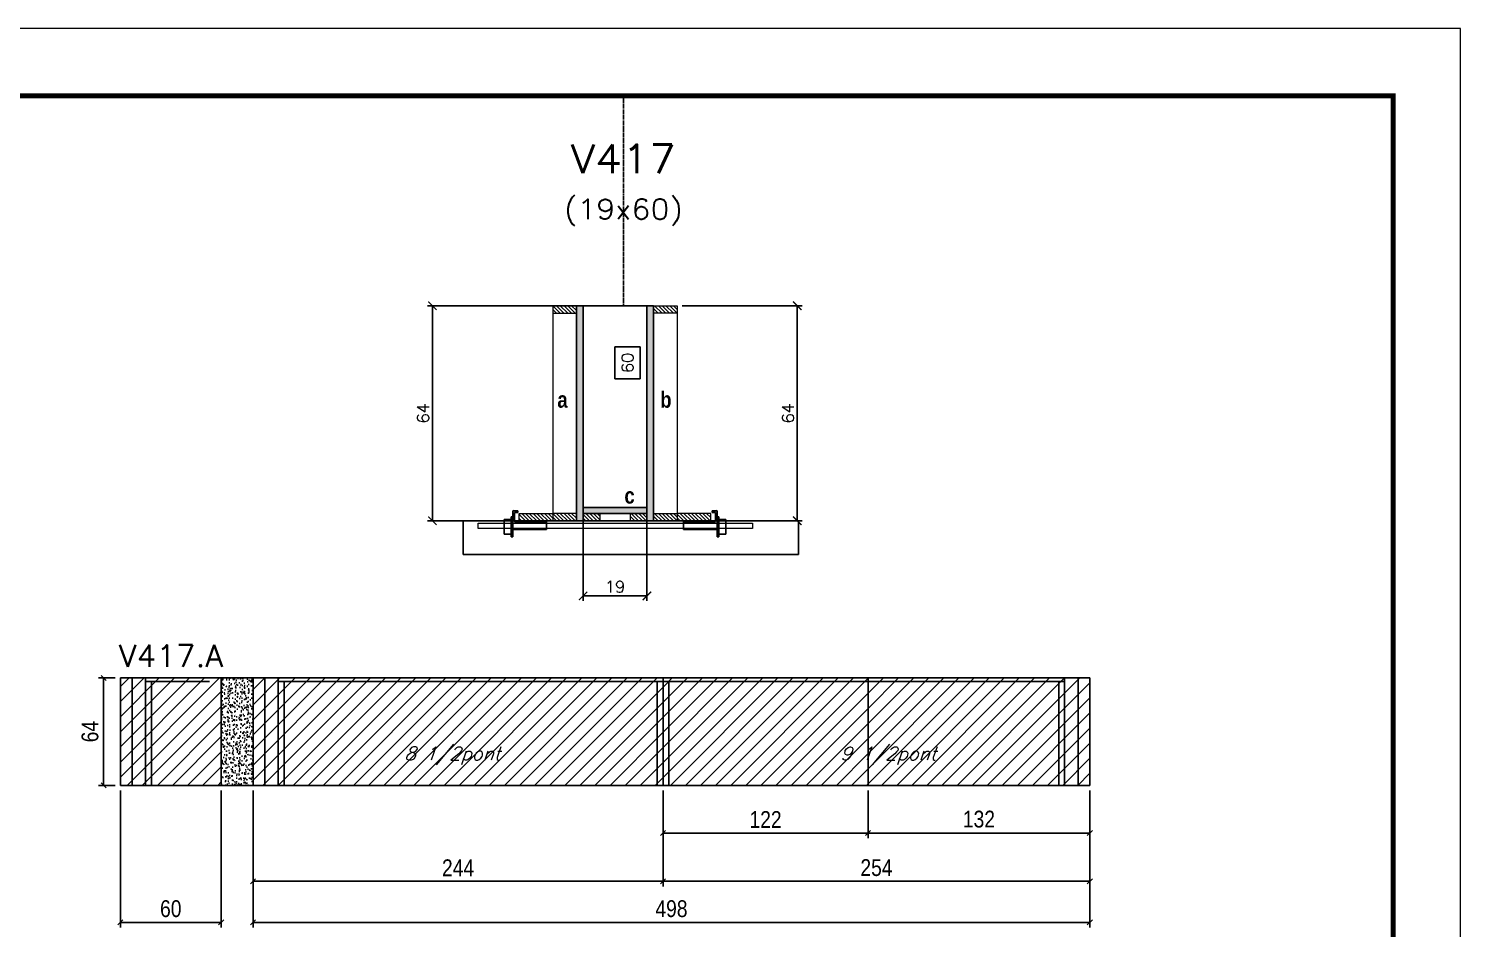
# Model space of a CAD drawing. Extents: x 137137 to 143418, y 10464 to 34486.
# Drawn here: x 139355 to 140207, y 24762 to 25297 of the extents above; entities that cross this region are included whole.
import ezdxf
from ezdxf.enums import TextEntityAlignment as Align

# ---------------------------------------------------------------- set-up
doc = ezdxf.new("R2010")
doc.units = 0
doc.linetypes.add('DASHED', pattern=[0.75, 0.5, -0.25])
doc.linetypes.add('HIDDEN', pattern=[0.375, 0.25, -0.125])
for name, color, linetype in [('barrote', 251, 'Continuous'), ('COTA', 241, 'Continuous'), ('Cota Seção (2x)', 4, 'Continuous'), ('detalhes', 4, 'Continuous'), ('Painéis', 200, 'Continuous'), ('presilha', 1, 'Continuous'), ('Reaproveitamento', 251, 'Continuous'), ('SARR_2.2x7', 40, 'Continuous'), ('SARR_3.5x7', 81, 'Continuous'), ('texto', 7, 'Continuous'), ('Texto de Titulo', 7, 'Continuous'), ('Texto Qtd Sarr', 242, 'Continuous')]:
    doc.layers.add(name, color=color, linetype=linetype)
for name, color, linetype, lineweight in [('CONCRETO', 251, 'Continuous', 25), ('Folhas', 255, 'Continuous', 9), ('Hachura', 251, 'Continuous', 9), ('Madeira', 126, 'Continuous', 18), ('SARRAFO DE PRESSAO', 251, 'DASHED', 9), ('SCO-___-LAJ', 2, 'Continuous', 0), ('Texto Seção', 7, 'Continuous', 15)]:
    doc.layers.add(name, color=color, linetype=linetype, lineweight=lineweight)
doc.styles.add('COTA TECNICA', font='techl___.ttf', dxfattribs={"height": 10})
doc.styles.add('REGUA-120', font='ROMANS.shx', dxfattribs={"height": 15})
doc.styles.add('Romans', font='romans.shx')
doc.styles.add('TECNICA', font='techb___.ttf', dxfattribs={"height": 10})
doc.dimstyles.new('Cota Seção (2x)', dxfattribs={"dimtxt": 7, "dimasz": 5, "dimexe": 3, "dimexo": 3, "dimgap": 2, "dimtad": 3, "dimdec": 1, "dimlfac": 0.5, "dimzin": 12, "dimdsep": 46, "dimtxsty": 'Romans', "dimblk": 'ARCHTICK', "dimcen": 0, "dimclrd": 4, "dimclre": 4, "dimclrt": 1, "dimadec": 1, "dimazin": 3, "dimtfac": 1, "dimtdec": 1, "dimtmove": 0, "dimatfit": 3, "dimldrblk": 'OBLIQUE', "dimfxl": 1, "dimtolj": 1, "dimtzin": 12, "dimarcsym": 0})
doc.dimstyles.new('Cota Seção interna', dxfattribs={"dimtxt": 7, "dimasz": 6, "dimexe": 0.18, "dimexo": 2, "dimgap": -4, "dimtad": 3, "dimdec": 1, "dimlfac": 0.5, "dimzin": 12, "dimdsep": 46, "dimtxsty": 'Romans', "dimblk": 'ARCHTICK', "dimcen": 0.09, "dimse1": 1, "dimse2": 1, "dimsd1": 1, "dimsd2": 1, "dimclrd": 180, "dimclre": 5, "dimclrt": 1, "dimadec": 0, "dimazin": 3, "dimtfac": 1, "dimtdec": 1, "dimtofl": 0, "dimtmove": 0, "dimatfit": 3, "dimldrblk": 'ARCHTICK', "dimfxl": 1, "dimtolj": 1, "dimtzin": 0, "dimarcsym": 0})
doc.dimstyles.new('PAINEL', dxfattribs={"dimtxt": 10, "dimasz": 3, "dimexe": 3, "dimexo": 3, "dimgap": 3, "dimtad": 1, "dimdec": 1, "dimzin": 12, "dimdsep": 46, "dimtxsty": 'COTA TECNICA', "dimblk1": 'OBLIQUE', "dimblk2": 'OBLIQUE', "dimsah": 1, "dimcen": 0.9, "dimclrd": 4, "dimclre": 4, "dimclrt": 240, "dimadec": 1, "dimazin": 3, "dimtfac": 1, "dimtdec": 1, "dimtmove": 0, "dimatfit": 3, "dimfxl": 1, "dimtolj": 1, "dimtzin": 12, "dimarcsym": 0})
pattern_1 = [(315, (162641.7838, 16774.5315), (1.12253202, 1.12253202), [])]
pattern_2 = [(315, (162641.7838, 16700.9315), (1.12253202, 1.12253202), [])]
pattern_3 = [(45, (1475.184, -6891.4506), (-4.49012806, 4.49012806), [])]

# ---------------------------------------------------------------- blocks, each defined once
blk = doc.blocks.new('9999999999')
at = {"layer": 'Folhas'}
blk.add_lwpolyline([(98138.98, 34190.21), (99623.98, 34190.21), (99623.98, 35240.21), (98138.98, 35240.21)], close=True, dxfattribs=at)
at = {"layer": 'Folhas', "color": 30, "const_width": 3}
blk.add_lwpolyline([(98213.98, 34230.21), (99583.98, 34230.21), (99583.98, 35200.21), (98213.98, 35200.21)], close=True, dxfattribs=at)
blk = doc.blocks.new('_Oblique')
at = {"color": 0, "linetype": 'ByBlock', "lineweight": -2}
blk.add_line((-0.5, -0.5), (0.5, 0.5), dxfattribs=at)
blk = doc.blocks.new('*D826')
at = {"layer": 'COTA', "color": 4, "linetype": 'ByBlock', "lineweight": -2, "transparency": 16777216}
for p, q in [((139406.77, 24910.68), (139396.84, 24910.68)), ((139399.84, 24910.68), (139399.84, 24846.68)), ((139406.77, 24846.68), (139396.84, 24846.68))]:
    blk.add_line(p, q, dxfattribs=at)
at = {"layer": 'Defpoints', "color": 0, "linetype": 'ByBlock', "transparency": 16777216}
for p in [(139409.77, 24910.68), (139399.84, 24846.68), (139409.77, 24846.68)]:
    blk.add_point(p, dxfattribs=at)
at = {"layer": 'COTA', "color": 4, "linetype": 'ByBlock', "lineweight": -2, "transparency": 16777216, "xscale": 3, "yscale": 3, "zscale": 3}
for p, rotation in [((139399.84, 24910.68), 90), ((139399.84, 24846.68), 270)]:
    blk.add_blockref('_Oblique', p, dxfattribs=dict(at, rotation=rotation))
at = {"layer": 'COTA', "color": 240, "linetype": 'ByBlock', "transparency": 16777216, "insert": (139391.74, 24878.68), "char_height": 10, "attachment_point": 5, "rotation": 90, "style": 'COTA TECNICA'}
blk.add_mtext('\\A1;64', dxfattribs=at)
blk = doc.blocks.new('*D827')
at = {"layer": 'COTA', "color": 4, "linetype": 'ByBlock', "lineweight": -2, "transparency": 16777216}
for p, q in [((139409.77, 24843.68), (139409.77, 24762.11)), ((139469.77, 24843.68), (139469.77, 24762.11)), ((139409.77, 24765.11), (139469.77, 24765.11))]:
    blk.add_line(p, q, dxfattribs=at)
at = {"layer": 'Defpoints', "color": 0, "linetype": 'ByBlock', "transparency": 16777216}
for p in [(139409.77, 24846.68), (139469.77, 24846.68), (139469.77, 24765.11)]:
    blk.add_point(p, dxfattribs=at)
at = {"layer": 'COTA', "color": 4, "linetype": 'ByBlock', "lineweight": -2, "transparency": 16777216, "xscale": 3, "yscale": 3, "zscale": 3, "rotation": 180}
blk.add_blockref('_Oblique', (139409.77, 24765.11), dxfattribs=at)
at = {"layer": 'COTA', "color": 4, "linetype": 'ByBlock', "lineweight": -2, "transparency": 16777216, "xscale": 3, "yscale": 3, "zscale": 3}
blk.add_blockref('_Oblique', (139469.77, 24765.11), dxfattribs=at)
at = {"layer": 'COTA', "color": 240, "linetype": 'ByBlock', "transparency": 16777216, "insert": (139439.77, 24773.22), "char_height": 10, "attachment_point": 5, "style": 'COTA TECNICA'}
blk.add_mtext('\\A1;60', dxfattribs=at)
blk = doc.blocks.new('*D796')
at = {"layer": 'COTA', "color": 4, "linetype": 'ByBlock', "lineweight": -2, "transparency": 16777216}
for p, q in [((139488.77, 24843.68), (139488.77, 24786.55)), ((139732.77, 24843.68), (139732.77, 24786.55)), ((139488.77, 24789.55), (139732.77, 24789.55))]:
    blk.add_line(p, q, dxfattribs=at)
at = {"layer": 'Defpoints', "color": 0, "linetype": 'ByBlock', "transparency": 16777216}
for p in [(139488.77, 24846.68), (139732.77, 24846.68), (139732.77, 24789.55)]:
    blk.add_point(p, dxfattribs=at)
at = {"layer": 'COTA', "color": 4, "linetype": 'ByBlock', "lineweight": -2, "transparency": 16777216, "xscale": 3, "yscale": 3, "zscale": 3, "rotation": 180}
blk.add_blockref('_Oblique', (139488.77, 24789.55), dxfattribs=at)
at = {"layer": 'COTA', "color": 4, "linetype": 'ByBlock', "lineweight": -2, "transparency": 16777216, "xscale": 3, "yscale": 3, "zscale": 3}
blk.add_blockref('_Oblique', (139732.77, 24789.55), dxfattribs=at)
at = {"layer": 'COTA', "color": 240, "linetype": 'ByBlock', "transparency": 16777216, "insert": (139610.77, 24797.62), "char_height": 10, "attachment_point": 5, "style": 'COTA TECNICA'}
blk.add_mtext('\\A1;244', dxfattribs=at)
blk = doc.blocks.new('*D797')
at = {"layer": 'COTA', "color": 4, "linetype": 'ByBlock', "lineweight": -2, "transparency": 16777216}
for p, q in [((139732.77, 24843.68), (139732.77, 24786.55)), ((139986.77, 24843.68), (139986.77, 24786.55)), ((139986.77, 24789.55), (139732.77, 24789.55))]:
    blk.add_line(p, q, dxfattribs=at)
at = {"layer": 'Defpoints', "color": 0, "linetype": 'ByBlock', "transparency": 16777216}
for p in [(139732.77, 24846.68), (139986.77, 24846.68), (139732.77, 24789.55)]:
    blk.add_point(p, dxfattribs=at)
at = {"layer": 'COTA', "color": 4, "linetype": 'ByBlock', "lineweight": -2, "transparency": 16777216, "xscale": 3, "yscale": 3, "zscale": 3, "rotation": 180}
blk.add_blockref('_Oblique', (139732.77, 24789.55), dxfattribs=at)
at = {"layer": 'COTA', "color": 4, "linetype": 'ByBlock', "lineweight": -2, "transparency": 16777216, "xscale": 3, "yscale": 3, "zscale": 3}
blk.add_blockref('_Oblique', (139986.77, 24789.55), dxfattribs=at)
at = {"layer": 'COTA', "color": 240, "linetype": 'ByBlock', "transparency": 16777216, "insert": (139859.77, 24797.66), "char_height": 10, "attachment_point": 5, "style": 'COTA TECNICA'}
blk.add_mtext('\\A1;254', dxfattribs=at)
blk = doc.blocks.new('*D798')
at = {"layer": 'COTA', "color": 4, "linetype": 'ByBlock', "lineweight": -2, "transparency": 16777216}
for p, q in [((139854.77, 24843.68), (139854.77, 24815.32)), ((139986.77, 24843.68), (139986.77, 24815.32)), ((139986.77, 24818.32), (139854.77, 24818.32))]:
    blk.add_line(p, q, dxfattribs=at)
at = {"layer": 'Defpoints', "color": 0, "linetype": 'ByBlock', "transparency": 16777216}
for p in [(139854.77, 24846.68), (139986.77, 24846.68), (139854.77, 24818.32)]:
    blk.add_point(p, dxfattribs=at)
at = {"layer": 'COTA', "color": 4, "linetype": 'ByBlock', "lineweight": -2, "transparency": 16777216, "xscale": 3, "yscale": 3, "zscale": 3, "rotation": 180}
blk.add_blockref('_Oblique', (139854.77, 24818.32), dxfattribs=at)
at = {"layer": 'COTA', "color": 4, "linetype": 'ByBlock', "lineweight": -2, "transparency": 16777216, "xscale": 3, "yscale": 3, "zscale": 3}
blk.add_blockref('_Oblique', (139986.77, 24818.32), dxfattribs=at)
at = {"layer": 'COTA', "color": 240, "linetype": 'ByBlock', "transparency": 16777216, "insert": (139920.77, 24826.53), "char_height": 10, "attachment_point": 5, "style": 'COTA TECNICA'}
blk.add_mtext('\\A1;132', dxfattribs=at)
blk = doc.blocks.new('*D799')
at = {"layer": 'COTA', "color": 4, "linetype": 'ByBlock', "lineweight": -2, "transparency": 16777216}
for p, q in [((139732.77, 24843.68), (139732.77, 24815.32)), ((139854.77, 24843.68), (139854.77, 24815.32)), ((139854.77, 24818.32), (139732.77, 24818.32))]:
    blk.add_line(p, q, dxfattribs=at)
at = {"layer": 'Defpoints', "color": 0, "linetype": 'ByBlock', "transparency": 16777216}
for p in [(139732.77, 24846.68), (139854.77, 24846.68), (139732.77, 24818.32)]:
    blk.add_point(p, dxfattribs=at)
at = {"layer": 'COTA', "color": 4, "linetype": 'ByBlock', "lineweight": -2, "transparency": 16777216, "xscale": 3, "yscale": 3, "zscale": 3, "rotation": 180}
blk.add_blockref('_Oblique', (139732.77, 24818.32), dxfattribs=at)
at = {"layer": 'COTA', "color": 4, "linetype": 'ByBlock', "lineweight": -2, "transparency": 16777216, "xscale": 3, "yscale": 3, "zscale": 3}
blk.add_blockref('_Oblique', (139854.77, 24818.32), dxfattribs=at)
at = {"layer": 'COTA', "color": 240, "linetype": 'ByBlock', "transparency": 16777216, "insert": (139793.77, 24826.37), "char_height": 10, "attachment_point": 5, "style": 'COTA TECNICA'}
blk.add_mtext('\\A1;122', dxfattribs=at)
blk = doc.blocks.new('_ArchTick')
at = {"color": 0, "linetype": 'ByBlock', "const_width": 0.15}
blk.add_lwpolyline([(-0.5, -0.5), (0.5, 0.5)], dxfattribs=at)
blk = doc.blocks.new('*D800')
at = {"layer": 'COTA', "color": 4, "lineweight": -2, "transparency": 16777216}
for p, q in [((139682.16, 25132.18), (139592.51, 25132.18)), ((139595.51, 25004.18), (139595.51, 25132.18)), ((139644.16, 25004.18), (139592.51, 25004.18))]:
    blk.add_line(p, q, dxfattribs=at)
at = {"layer": 'Defpoints', "color": 0, "transparency": 16777216}
for p in [(139595.51, 25132.18), (139685.16, 25132.18), (139647.16, 25004.18)]:
    blk.add_point(p, dxfattribs=at)
at = {"layer": 'COTA', "color": 4, "lineweight": -2, "transparency": 16777216, "xscale": 5, "yscale": 5, "zscale": 5}
for p, rotation in [((139595.51, 25132.18), 90), ((139595.51, 25004.18), 270)]:
    blk.add_blockref('_ArchTick', p, dxfattribs=dict(at, rotation=rotation))
at = {"layer": 'COTA', "color": 1, "transparency": 16777216, "insert": (139590.01, 25068.18), "char_height": 7, "attachment_point": 5, "rotation": 90, "style": 'Romans'}
blk.add_mtext('\\A1;64', dxfattribs=at)
blk = doc.blocks.new('*D801')
at = {"layer": 'COTA', "color": 4, "lineweight": -2, "transparency": 16777216}
for p, q in [((139744.15, 25132.18), (139815.64, 25132.18)), ((139812.64, 25004.18), (139812.64, 25132.18)), ((139764.16, 25004.18), (139815.64, 25004.18))]:
    blk.add_line(p, q, dxfattribs=at)
at = {"layer": 'Defpoints', "color": 0, "transparency": 16777216}
for p in [(139741.15, 25132.18), (139812.64, 25132.18), (139761.16, 25004.18)]:
    blk.add_point(p, dxfattribs=at)
at = {"layer": 'COTA', "color": 4, "lineweight": -2, "transparency": 16777216, "xscale": 5, "yscale": 5, "zscale": 5}
for p, rotation in [((139812.64, 25132.18), 90), ((139812.64, 25004.18), 270)]:
    blk.add_blockref('_ArchTick', p, dxfattribs=dict(at, rotation=rotation))
at = {"layer": 'COTA', "color": 1, "transparency": 16777216, "insert": (139807.14, 25068.18), "char_height": 7, "attachment_point": 5, "rotation": 90, "style": 'Romans'}
blk.add_mtext('\\A1;64', dxfattribs=at)
blk = doc.blocks.new('*D802')
at = {"layer": 'Cota Seção (2x)', "color": 180, "lineweight": -2, "transparency": 16777216}
for p, q in [((139719.16, 25107.68), (139704.16, 25107.68)), ((139704.16, 25107.68), (139704.16, 25088.68)), ((139719.16, 25088.68), (139719.16, 25107.68)), ((139704.16, 25088.68), (139719.16, 25088.68))]:
    blk.add_line(p, q, dxfattribs=at)
at = {"layer": 'Defpoints', "color": 0, "transparency": 16777216}
for p in [(139723.15, 25132.18), (139723.16, 25132.18), (139723.16, 25012.18)]:
    blk.add_point(p, dxfattribs=at)
at = {"layer": 'Cota Seção (2x)', "color": 1, "transparency": 16777216, "insert": (139711.66, 25098.18), "char_height": 7, "attachment_point": 5, "rotation": 90, "style": 'Romans'}
blk.add_mtext('\\A1;60', dxfattribs=at)
blk = doc.blocks.new('titulo1')
at = {"layer": 'Defpoints', "color": 252, "linetype": 'HIDDEN', "ltscale": 2}
blk.add_line((0, 0), (0, 125), dxfattribs=at)
at = {"layer": 'Defpoints', "style": 'Romans', "oblique": 15}
blk.add_attdef('FOLHA', text='', height=10, dxfattribs=at).set_placement((0, 15.58), align=Align.MIDDLE_CENTER)
at = {"layer": 'Texto Qtd Sarr', "color": 3, "style": 'Romans', "oblique": 15}
for tag, height, p in [('TITULO', 17, (0, 71.45)), ('SEÇÃO', 12, (0, 41.55))]:
    blk.add_attdef(tag, text='', height=height, dxfattribs=at).set_placement(p, align=Align.MIDDLE_CENTER)
blk = doc.blocks.new('PRESILHA METÁLICA 1')
at = {"layer": 'presilha'}
for p, q in [((0, 13), (6, 13)), ((0, 13), (0, 0)), ((6, 15.5), (7.5, 15.5)), ((6, -2.5), (6, 15.5)), ((6, 13), (6, 0)), ((7.5, 10.6), (7.5, 19.9)), ((7.5, 15.5), (7.5, -2.5)), ((12, 21), (8.6, 21)), ((9, 11.6), (9, 18.9)), ((12, 19.5), (9.6, 19.5)), ((12, 21), (12, 19.5)), ((6, 0), (0, 0)), ((37.5, 4.1), (7.5, 4.1)), ((37.5, 11), (9.6, 11)), ((37.5, 11), (37.5, 4.1)), ((7.5, -2.5), (6, -2.5))]:
    blk.add_line(p, q, dxfattribs=at)
for centre, radius, start, end in [((8.6, 19.9), 1.14, 90, 180), ((9.6, 18.9), 0.57, 90, 180), ((9.6, 11.6), 0.57, 180, 270)]:
    blk.add_arc(centre, radius, start, end, dxfattribs=at)
blk = doc.blocks.new('*D803')
at = {"layer": 'COTA', "color": 4, "lineweight": -2, "transparency": 16777216}
for p, q in [((139685.16, 25005.58), (139685.16, 24956.45)), ((139723.16, 25005.58), (139723.16, 24956.45)), ((139685.16, 24959.45), (139723.16, 24959.45))]:
    blk.add_line(p, q, dxfattribs=at)
at = {"layer": 'Defpoints', "color": 0, "transparency": 16777216}
for p in [(139685.16, 25008.58), (139723.16, 25008.58), (139723.16, 24959.45)]:
    blk.add_point(p, dxfattribs=at)
at = {"layer": 'COTA', "color": 4, "lineweight": -2, "transparency": 16777216, "xscale": 5, "yscale": 5, "zscale": 5, "rotation": 180}
blk.add_blockref('_ArchTick', (139685.16, 24959.45), dxfattribs=at)
at = {"layer": 'COTA', "color": 4, "lineweight": -2, "transparency": 16777216, "xscale": 5, "yscale": 5, "zscale": 5}
blk.add_blockref('_ArchTick', (139723.16, 24959.45), dxfattribs=at)
at = {"layer": 'COTA', "color": 1, "transparency": 16777216, "insert": (139704.16, 24964.95), "char_height": 7, "attachment_point": 5, "style": 'Romans'}
blk.add_mtext('\\A1;19', dxfattribs=at)
blk = doc.blocks.new('*D829')
at = {"layer": 'COTA', "color": 4, "lineweight": -2, "ltscale": 25, "transparency": 16777216}
for p, q in [((139488.77, 24843.68), (139488.77, 24762.11)), ((139986.77, 24843.68), (139986.77, 24762.11)), ((139488.77, 24765.11), (139986.77, 24765.11))]:
    blk.add_line(p, q, dxfattribs=at)
at = {"layer": 'Defpoints', "color": 0, "ltscale": 25, "transparency": 16777216}
for p in [(139488.77, 24846.68), (139986.77, 24846.68), (139986.77, 24765.11)]:
    blk.add_point(p, dxfattribs=at)
at = {"layer": 'COTA', "color": 4, "lineweight": -2, "ltscale": 25, "transparency": 16777216, "xscale": 3, "yscale": 3, "zscale": 3, "rotation": 180}
blk.add_blockref('_Oblique', (139488.77, 24765.11), dxfattribs=at)
at = {"layer": 'COTA', "color": 4, "lineweight": -2, "ltscale": 25, "transparency": 16777216, "xscale": 3, "yscale": 3, "zscale": 3}
blk.add_blockref('_Oblique', (139986.77, 24765.11), dxfattribs=at)
at = {"layer": 'COTA', "color": 240, "ltscale": 25, "transparency": 16777216, "insert": (139737.77, 24773.22), "char_height": 10, "attachment_point": 5, "style": 'COTA TECNICA'}
blk.add_mtext('\\A1;498', dxfattribs=at)

msp = doc.modelspace()

# ---------------------------------------------------------------- hatches: boundary and pattern name
at = {"layer": 'COTA', "linetype": 'ByBlock'}
h = msp.add_hatch(dxfattribs=at)
h.set_pattern_fill('AR-CONC', color=256, scale=0.03)
h.set_pattern_definition([(50, (5847.9277, -6442.2922), (5.46554007, -0.47817257), [0.5715, -6.2865]), (355, (5847.9277, -6442.292), (-1.05730264, 5.73170536), [0.4572, -5.02921753]), (100.4514447, (5848.383, -6442.332), (4.40823741, 5.25353256), [0.48570026, -5.34270734]), (46.1842, (5847.928, -6440.768), (8.13237123, -1.26126984), [0.85725, -9.42975]), (96.6355576, (5848.605, -6440.873), (7.122124, 7.42278374), [0.7285507, -8.01406824]), (351.184151, (5847.928, -6440.768), (7.122124, 7.42278374), [0.685799, -7.54379196]), (21, (5848.6897, -6441.1492), (4.54843174, -3.06795595), [0.5715, -6.2865]), (326, (5848.6897, -6441.149), (1.85406085, 5.52563898), [0.4572, -5.0292]), (71.451445, (5849.0687, -6441.405), (6.40249258, 2.45768307), [0.48570026, -5.34269813]), (37.5, (5847.9277, -6442.2922), (0.092658098, 2.536651166), [0, -4.96824, 0, -5.1054, 0, -5.04825]), (7.5, (5847.9277, -6442.2922), (2.004589875, 3.005417245), [0, -2.91084, 0, -4.85394, 0, -1.92405]), (327.5, (5846.2284, -6442.2922), (4.067717855, -0.17186232), [0, -1.905, 0, -5.9436, 0, -7.8867]), (317.5, (5845.4664, -6442.2922), (4.44387544, 0.76279473), [0, -2.4765, 0, -3.94716, 0, -5.6007])])
h.paths.add_polyline_path([(139488.77, 24910.68), (139469.77, 24910.68), (139469.77, 24846.68), (139488.77, 24846.68)])
at = {"layer": 'Hachura'}
h = msp.add_hatch(dxfattribs=at)
h.set_pattern_fill('ANSI31', color=256, scale=0.5, angle=270, style=0)
h.set_pattern_definition([(315, (162641.7838, 16824.5315), (1.12253202, 1.12253202), [])])
h.paths.add_polyline_path([(139681.16, 25127.78), (139681.16, 25132.18), (139667.16, 25132.18), (139667.16, 25127.78)])
h = msp.add_hatch(color=256, dxfattribs=at)
h.dxf.hatch_style = 1
h.paths.add_polyline_path([(139681.16, 25132.18), (139685.16, 25132.18), (139685.16, 25004.18), (139681.16, 25004.18)])
h = msp.add_hatch(color=256, dxfattribs=at)
h.dxf.hatch_style = 1
h.paths.add_polyline_path([(139727.15, 25132.18), (139723.15, 25132.18), (139723.16, 25004.18), (139727.16, 25004.18)])
h = msp.add_hatch(dxfattribs=at)
h.set_pattern_fill('ANSI31', color=256, scale=0.5, angle=270, style=0)
h.set_pattern_definition([(315, (162641.7934, 16824.5315), (1.12253202, 1.12253202), [])])
h.paths.add_polyline_path([(139727.15, 25127.78), (139727.15, 25132.18), (139741.15, 25132.18), (139741.15, 25127.78)])
h = msp.add_hatch(color=256, dxfattribs=at)
h.dxf.hatch_style = 1
h.paths.add_polyline_path([(139685.16, 25008.58), (139685.16, 25012.18), (139723.16, 25012.18), (139723.16, 25008.58)])
h = msp.add_hatch(dxfattribs=at)
h.set_pattern_fill('ANSI31', color=256, scale=0.5, angle=270, style=0)
h.set_pattern_definition(pattern_1)
h.paths.add_polyline_path([(139647.16, 25004.18), (139647.16, 25008.58), (139667.16, 25008.58), (139667.16, 25004.18)])
h = msp.add_hatch(dxfattribs=at)
h.set_pattern_fill('ANSI31', color=256, scale=0.5, angle=270, style=0)
h.set_pattern_definition(pattern_2)
h.paths.add_polyline_path([(139681.16, 25004.18), (139681.16, 25008.58), (139667.16, 25008.58), (139667.16, 25004.18)])
h = msp.add_hatch(dxfattribs=at)
h.set_pattern_fill('ANSI31', color=256, scale=0.5, angle=270, style=0)
h.set_pattern_definition(pattern_1)
h.paths.add_polyline_path([(139685.16, 25004.18), (139685.16, 25008.58), (139695.16, 25008.58), (139695.16, 25004.18)])
h = msp.add_hatch(dxfattribs=at)
h.set_pattern_fill('ANSI31', color=256, scale=0.5, angle=270, style=0)
h.set_pattern_definition(pattern_1)
h.paths.add_polyline_path([(139723.16, 25004.18), (139723.16, 25008.58), (139713.16, 25008.58), (139713.16, 25004.18)])
h = msp.add_hatch(dxfattribs=at)
h.set_pattern_fill('ANSI31', color=256, scale=0.5, angle=270, style=0)
h.set_pattern_definition(pattern_2)
h.paths.add_polyline_path([(139727.16, 25004.18), (139727.16, 25008.58), (139741.16, 25008.58), (139741.16, 25004.18)])
h = msp.add_hatch(dxfattribs=at)
h.set_pattern_fill('ANSI31', color=256, scale=0.5, angle=270, style=0)
h.set_pattern_definition(pattern_1)
h.paths.add_polyline_path([(139761.16, 25004.18), (139761.16, 25008.58), (139741.16, 25008.58), (139741.16, 25004.18)])
at = {"layer": 'Reaproveitamento', "linetype": 'ByBlock'}
h = msp.add_hatch(dxfattribs=at)
h.set_pattern_fill('ANSI31', color=256, scale=2)
h.set_pattern_definition(pattern_3)
h.paths.add_polyline_path([(139409.77, 24910.68), (139409.77, 24846.68), (139453.77, 24846.68), (139453.77, 24846.68), (139469.77, 24846.68), (139469.77, 24910.68)])
h = msp.add_hatch(dxfattribs=at)
h.set_pattern_fill('ANSI31', color=256, scale=2)
h.set_pattern_definition(pattern_3)
h.paths.add_polyline_path([(139732.77, 24910.68), (139488.77, 24910.68), (139488.77, 24846.68), (139633.77, 24846.68), (139732.77, 24846.68)])
h.paths.add_polyline_path([(139570.94, 24856.35), (139638.56, 24856.35), (139644.06, 24872.32), (139576.44, 24872.32)], flags=24)
h = msp.add_hatch(dxfattribs=at)
h.set_pattern_fill('ANSI31', color=256, scale=2)
h.set_pattern_definition(pattern_3)
h.paths.add_polyline_path([(139854.77, 24910.68), (139732.77, 24910.68), (139732.77, 24846.68), (139854.77, 24846.68)])
h = msp.add_hatch(dxfattribs=at)
h.set_pattern_fill('ANSI31', color=256, scale=2)
h.set_pattern_definition(pattern_3)
h.paths.add_polyline_path([(139986.77, 24910.68), (139854.77, 24910.68), (139854.77, 24846.68), (139986.77, 24846.68)])

# ---------------------------------------------------------------- linework, layer by layer
at = {"layer": 'barrote'}
msp.add_lwpolyline([(139613.71, 24984.18), (139813.29, 24984.18), (139813.29, 25004.18), (139613.71, 25004.18)], close=True, dxfattribs=at)
at = {"layer": 'CONCRETO'}
msp.add_lwpolyline([(139685.16, 25132.18), (139685.16, 25132.18), (139685.16, 25132.18), (139685.16, 25132.18), (139723.16, 25132.18), (139723.16, 25132.18), (139723.16, 25132.18), (139723.16, 25012.18), (139685.16, 25012.18), (139685.16, 25132.18)], close=True, dxfattribs=at)
at = {"layer": 'COTA', "linetype": 'ByBlock'}
for p, q in [((139488.77, 24910.68), (139469.77, 24910.68)), ((139488.77, 24846.68), (139469.77, 24846.68))]:
    msp.add_line(p, q, dxfattribs=at)
at = {"layer": 'Madeira'}
for points in [[(139681.16, 25127.78), (139681.16, 25132.18), (139667.16, 25132.18), (139667.16, 25127.78)], [(139681.16, 25132.18), (139667.16, 25132.18), (139667.16, 25004.18), (139681.16, 25004.18)], [(139727.15, 25127.78), (139727.15, 25132.18), (139741.15, 25132.18), (139741.15, 25127.78)], [(139727.15, 25132.18), (139741.15, 25132.18), (139741.16, 25004.18), (139727.16, 25004.18)], [(139647.16, 25004.18), (139647.16, 25008.58), (139667.16, 25008.58), (139667.16, 25004.18)], [(139681.16, 25004.18), (139681.16, 25008.58), (139667.16, 25008.58), (139667.16, 25004.18)], [(139685.16, 25004.18), (139685.16, 25008.58), (139695.16, 25008.58), (139695.16, 25004.18)], [(139723.16, 25004.18), (139723.16, 25008.58), (139713.16, 25008.58), (139713.16, 25004.18)], [(139727.16, 25004.18), (139727.16, 25008.58), (139741.16, 25008.58), (139741.16, 25004.18)], [(139761.16, 25004.18), (139761.16, 25008.58), (139741.16, 25008.58), (139741.16, 25004.18)]]:
    msp.add_lwpolyline(points, close=True, dxfattribs=at)
at = {"layer": 'Painéis', "linetype": 'ByBlock'}
for p, q in [((139409.77, 24910.68), (139409.77, 24846.68)), ((139469.77, 24910.68), (139409.77, 24910.68)), ((139469.77, 24910.68), (139469.77, 24846.68)), ((139986.77, 24910.68), (139488.77, 24910.68)), ((139488.77, 24910.68), (139488.77, 24846.68)), ((139732.77, 24846.68), (139732.77, 24910.68)), ((139732.77, 24910.68), (139732.77, 24846.68)), ((139854.77, 24910.68), (139854.77, 24846.68)), ((139986.77, 24910.68), (139986.77, 24846.68)), ((139986.77, 24910.68), (139986.77, 24846.68)), ((139478.2, 24888.68), (139478.05, 24888.68)), ((139453.77, 24846.68), (139409.77, 24846.68)), ((139453.77, 24846.68), (139469.77, 24846.68)), ((139453.77, 24846.68), (139453.77, 24846.68)), ((139488.77, 24846.68), (139986.77, 24846.68))]:
    msp.add_line(p, q, dxfattribs=at)
at = {"layer": 'Painéis'}
for points in [[(139681.16, 25132.18), (139685.16, 25132.18), (139685.16, 25004.18), (139681.16, 25004.18)], [(139727.15, 25132.18), (139723.15, 25132.18), (139723.16, 25004.18), (139727.16, 25004.18)], [(139685.16, 25008.58), (139685.16, 25012.18), (139723.16, 25012.18), (139723.16, 25008.58)]]:
    msp.add_lwpolyline(points, close=True, dxfattribs=at)
at = {"layer": 'SARR_2.2x7', "linetype": 'Continuous'}
for p, q in [((139416.77, 24910.68), (139416.77, 24846.68)), ((139462.77, 24908.48), (139424.77, 24908.48)), ((139495.77, 24910.68), (139495.77, 24846.68)), ((139732.77, 24908.48), (139503.77, 24908.48)), ((139971.77, 24908.48), (139732.77, 24908.48)), ((139979.77, 24910.68), (139979.77, 24846.68)), ((139446.77, 24846.68), (139453.77, 24846.68)), ((139446.77, 24846.68), (139446.77, 24846.68))]:
    msp.add_line(p, q, dxfattribs=at)
at = {"layer": 'SARR_3.5x7'}
for p, q in [((139424.77, 24910.68), (139424.77, 24846.68)), ((139428.27, 24908.48), (139428.27, 24846.68)), ((139503.77, 24910.68), (139503.77, 24846.68)), ((139507.27, 24908.48), (139507.27, 24846.68)), ((139729.27, 24908.48), (139729.27, 24846.68)), ((139736.27, 24908.48), (139736.27, 24846.68)), ((139968.27, 24908.48), (139968.27, 24846.68)), ((139971.77, 24910.68), (139971.77, 24846.68))]:
    msp.add_line(p, q, dxfattribs=at)
at = {"layer": 'SCO-___-LAJ', "color": 1}
msp.add_lwpolyline([(139622.71, 25002.84), (139785.97, 25002.84), (139785.97, 24999.64), (139622.71, 24999.64)], close=True, dxfattribs=at)

# ---------------------------------------------------------------- block references
at = {"layer": 'presilha', "yscale": 0.6666666666666666, "zscale": 0.6666666666666666}
for p, xscale in [((139638.3, 24996.21), 0.6666666666666666), ((139770.03, 24996.21), -0.6666666666666666)]:
    msp.add_blockref('PRESILHA METÁLICA 1', p, dxfattribs=dict(at, xscale=xscale))
at = {"layer": 'SARRAFO DE PRESSAO', "color": 6, "linetype": 'ByBlock'}
msp.add_blockref('9999999999', (40583.31, -9943.03), dxfattribs=at)
at = {"layer": 'Texto Seção'}
ref = msp.add_blockref('titulo1', (139709.16, 25132.18), dxfattribs=at)
ref.add_attrib('TITULO', 'V417', dxfattribs={"layer": 'Texto de Titulo', "color": 7, "height": 17, "style": 'Romans', "width": 1.1}).set_placement((139709.16, 25219.68), align=Align.MIDDLE_CENTER)
ref.add_attrib('SEÇÃO', '(19x60)', dxfattribs={"layer": 'Texto de Titulo', "color": 7, "height": 12, "style": 'Romans', "width": 1.1}).set_placement((139709.16, 25189.68), align=Align.MIDDLE_CENTER)

# ---------------------------------------------------------------- texts
at = {"layer": 'detalhes', "style": 'TECNICA'}
for s, p in [('a', (139669.86, 25071.51)), ('b', (139731.1, 25071.5)), ('c', (139709.76, 25014.41))]:
    msp.add_text(s, height=9.6, dxfattribs=at).set_placement(p)
at = {"layer": 'texto', "color": 2, "char_height": 8, "attachment_point": 5, "style": 'Romans'}
for s, insert in [('{\\Q19;\\C256;8 1/2pont}', (139607.31, 24864.33)), ('{\\Q19;\\C256;9 1/2pont}', (139866.83, 24864.33))]:
    msp.add_mtext(s, dxfattribs=dict(at, insert=insert))
at = {"layer": 'Texto Seção', "style": 'REGUA-120', "width": 1.05}
msp.add_text('V417.A', height=13, dxfattribs=at).set_placement((139408.91, 24917.3))

# ---------------------------------------------------------------- dimensions: what is measured, and where the dimension line sits
at = {"layer": 'COTA'}
for base, p1, p2, picture, middle in [((139595.51, 25132.18), (139647.16, 25004.18), (139685.16, 25132.18), '*D800', (139590.01, 25068.18)), ((139812.64, 25132.18), (139761.16, 25004.18), (139741.15, 25132.18), '*D801', (139807.14, 25068.18))]:
    dim = msp.add_linear_dim(base=base, p1=p1, p2=p2, angle=90, dimstyle='Cota Seção (2x)', dxfattribs=at)
    dim.commit()
    dim.dimension.update_dxf_attribs({"geometry": picture, "text_midpoint": middle})
dim = msp.add_linear_dim(base=(139723.16, 24959.45), p1=(139685.16, 25008.58), p2=(139723.16, 25008.58), dimstyle='Cota Seção (2x)', dxfattribs=at)
dim.commit()
dim.dimension.update_dxf_attribs({"geometry": '*D803', "text_midpoint": (139704.16, 24964.95)})
at = {"layer": 'COTA', "linetype": 'ByBlock'}
dim = msp.add_linear_dim(base=(139399.84, 24846.68), p1=(139409.77, 24910.68), p2=(139409.77, 24846.68), angle=90, dimstyle='PAINEL', dxfattribs=at)
dim.commit()
dim.dimension.update_dxf_attribs({"geometry": '*D826', "text_midpoint": (139391.74, 24878.68)})
for base, p1, p2, picture, middle in [((139469.77, 24765.11), (139409.77, 24846.68), (139469.77, 24846.68), '*D827', (139439.77, 24773.22)), ((139732.77, 24789.55), (139488.77, 24846.68), (139732.77, 24846.68), '*D796', (139610.77, 24797.62)), ((139732.77, 24789.55), (139986.77, 24846.68), (139732.77, 24846.68), '*D797', (139859.77, 24797.66)), ((139732.77, 24818.32), (139854.77, 24846.68), (139732.77, 24846.68), '*D799', (139793.77, 24826.37)), ((139854.77, 24818.32), (139986.77, 24846.68), (139854.77, 24846.68), '*D798', (139920.77, 24826.53))]:
    dim = msp.add_linear_dim(base=base, p1=p1, p2=p2, dimstyle='PAINEL', dxfattribs=at)
    dim.commit()
    dim.dimension.update_dxf_attribs({"geometry": picture, "text_midpoint": middle})
at = {"layer": 'COTA', "ltscale": 25}
dim = msp.add_linear_dim(base=(139986.77, 24765.11), p1=(139488.77, 24846.68), p2=(139986.77, 24846.68), dimstyle='PAINEL', dxfattribs=at)
dim.commit()
dim.dimension.update_dxf_attribs({"geometry": '*D829', "text_midpoint": (139737.77, 24773.22)})
at = {"layer": 'Cota Seção (2x)'}
dim = msp.add_linear_dim(base=(139723.16, 25132.18), p1=(139723.16, 25012.18), p2=(139723.15, 25132.18), angle=90, dimstyle='Cota Seção interna', dxfattribs=at)
dim.commit()
dim.dimension.update_dxf_attribs({"geometry": '*D802', "text_midpoint": (139723.16, 25098.18), "dimtype": 160})

doc.saveas('drawing.dxf')
